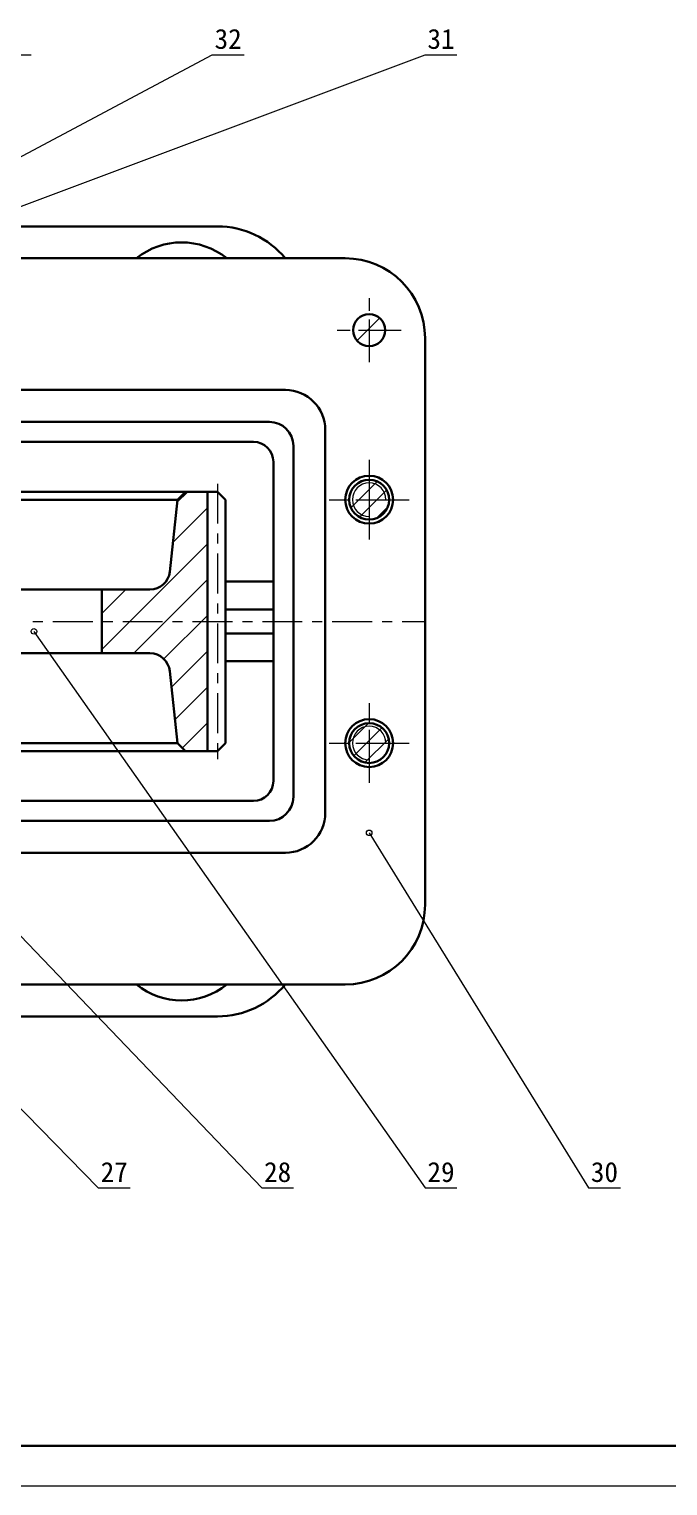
# Model space of a CAD drawing. Header units: millimetres. Extents: x 0 to 1189, y 0 to 841.
# Drawn here: x 514.7 to 674.8, y 0 to 365.1 of the extents above; entities that cross this region are included whole.
import ezdxf
from ezdxf.enums import TextEntityAlignment as Align

# ---------------------------------------------------------------- set-up
doc = ezdxf.new("R2010")
doc.units = ezdxf.units.MM
for name, color, linetype, lineweight in [('剖面线', 7, 'Continuous', 15), ('文字', 7, 'Continuous', 15), ('标注', 7, 'Continuous', 15), ('粗实线', 7, 'Continuous', 30), ('细实线', 7, 'Continuous', 15)]:
    doc.layers.add(name, color=color, linetype=linetype, lineweight=lineweight)
doc.styles.get("Standard").update_dxf_attribs({"font": ''})
doc.styles.get('Standard').set_extended_font_data('SimSun')

msp = doc.modelspace()

# ---------------------------------------------------------------- hatches: boundary and pattern name
at = {"layer": '剖面线'}
h = msp.add_hatch(dxfattribs=at)
h.set_pattern_fill('ANSI31', color=256, scale=1.5, style=0)
edge = h.paths.add_edge_path(flags=16)
edge.add_arc((599.93, 289.67), 4, 0, 360)
h = msp.add_hatch(dxfattribs=at)
h.set_pattern_fill('ANSI31', color=256, style=0)
edge = h.paths.add_edge_path(flags=16)
edge.add_arc((599.93, 247.17), 5, 0, 360)
h = msp.add_hatch(dxfattribs=at)
h.set_pattern_fill('ANSI31', color=256, scale=2, style=0)
edge = h.paths.add_edge_path(flags=16)
edge.add_line((553.93, 249.17), (551.93, 247.17))
edge.add_line((551.93, 247.17), (549.97, 229.13))
edge.add_arc((545, 229.67), 5, 270, 353.7856, ccw=False)
edge.add_line((545, 224.67), (532.93, 224.67))
edge.add_line((532.93, 224.67), (532.93, 208.67))
edge.add_line((532.93, 208.67), (545, 208.67))
edge.add_arc((545, 203.67), 5, 6.2144, 90, ccw=False)
edge.add_line((549.97, 204.21), (551.93, 186.17))
edge.add_line((551.93, 186.17), (553.93, 184.17))
edge.add_line((553.93, 184.17), (559.43, 184.17))
edge.add_line((559.43, 184.17), (559.43, 249.17))
edge.add_line((559.43, 249.17), (553.93, 249.17))
h = msp.add_hatch(dxfattribs=at)
h.set_pattern_fill('ANSI31', color=256, style=0)
edge = h.paths.add_edge_path(flags=16)
edge.add_arc((599.93, 186.17), 5, 0, 360)

# ---------------------------------------------------------------- linework, layer by layer
for centre in [(515.93, 214.17), (599.93, 163.67)]:
    msp.add_circle(centre, 0.7, dxfattribs=at)
at = {"layer": '标注'}
for p, q in [((487.43, 319.67), (560.6, 358.67)), ((493.93, 313.67), (613.93, 358.67)), ((507.27, 358.67), (515.27, 358.67)), ((560.6, 358.67), (568.6, 358.67)), ((613.93, 358.67), (621.93, 358.67)), ((436.93, 216.67), (573, 74.67)), ((515.93, 214.17), (613.93, 74.67)), ((599.93, 163.67), (654.87, 74.67)), ((493.93, 113.67), (532.06, 74.67)), ((532.06, 74.67), (540.06, 74.67)), ((573, 74.67), (581, 74.67)), ((613.93, 74.67), (621.93, 74.67)), ((654.87, 74.67), (662.87, 74.67))]:
    msp.add_line(p, q, dxfattribs=at)
at = {"layer": '粗实线'}
for p, q in [((561.93, 315.67), (493.93, 315.67)), ((593.93, 307.67), (503.93, 307.67)), ((613.93, 287.67), (613.93, 216.67)), ((489.82, 274.67), (532.43, 274.67)), ((578.93, 274.67), (532.43, 274.67)), ((485.11, 266.67), (532.43, 266.67)), ((574.93, 266.67), (532.43, 266.67)), ((588.93, 264.67), (588.93, 216.67)), ((570.93, 261.67), (473.93, 261.67)), ((580.93, 260.67), (580.93, 216.67)), ((575.93, 256.67), (575.93, 216.67)), ((553.93, 249.17), (473.43, 249.17)), ((553.93, 249.17), (551.93, 247.17)), ((559.43, 249.17), (553.93, 249.17)), ((559.43, 184.17), (559.43, 249.17)), ((559.43, 249.17), (561.93, 249.17)), ((561.93, 249.17), (563.93, 247.17)), ((551.93, 247.17), (475.43, 247.17)), ((549.97, 229.13), (551.93, 247.17)), ((563.93, 247.17), (563.93, 186.17)), ((575.93, 226.67), (563.93, 226.67)), ((494.93, 224.67), (532.93, 224.67)), ((545, 224.67), (532.93, 224.67)), ((532.93, 224.67), (532.93, 208.67)), ((575.93, 219.67), (563.93, 219.67)), ((575.93, 176.67), (575.93, 216.67)), ((580.93, 172.67), (580.93, 216.67)), ((588.93, 168.67), (588.93, 216.67)), ((613.93, 145.67), (613.93, 216.67)), ((575.93, 213.67), (563.93, 213.67)), ((494.93, 208.67), (532.93, 208.67)), ((545, 208.67), (532.93, 208.67)), ((575.93, 206.67), (563.93, 206.67)), ((549.97, 204.21), (551.93, 186.17)), ((553.93, 184.17), (473.43, 184.17)), ((551.93, 186.17), (475.43, 186.17)), ((551.93, 186.17), (553.93, 184.17)), ((553.93, 184.17), (559.43, 184.17)), ((561.93, 184.17), (559.43, 184.17)), ((563.93, 186.17), (561.93, 184.17)), ((570.93, 171.67), (473.93, 171.67)), ((485.11, 166.67), (532.43, 166.67)), ((574.93, 166.67), (532.43, 166.67)), ((489.82, 158.67), (532.43, 158.67)), ((578.93, 158.67), (532.43, 158.67)), ((593.93, 125.67), (503.93, 125.67)), ((561.93, 117.67), (493.93, 117.67)), ((25, 10), (1179, 10))]:
    msp.add_line(p, q, dxfattribs=at)
for centre, radius in [((599.93, 289.67), 4), ((599.93, 247.17), 6), ((599.93, 247.17), 5), ((599.93, 186.17), 6), ((599.93, 186.17), 5)]:
    msp.add_circle(centre, radius, dxfattribs=at)
for centre, radius, start, end in [((561.93, 293.67), 22, 39.5212, 90), ((552.93, 293.67), 18, 51.0576, 128.9424), ((593.93, 287.67), 20, 0, 90), ((578.93, 264.67), 10, 0, 90), ((574.93, 260.67), 6, 0, 90), ((570.93, 256.67), 5, 0, 90), ((545, 229.67), 5, 270, 353.7856), ((545, 203.67), 5, 6.2144, 90), ((570.93, 176.67), 5, 270, 0), ((574.93, 172.67), 6, 270, 0), ((578.93, 168.67), 10, 270, 0), ((593.93, 145.67), 20, 270, 0), ((552.93, 139.67), 18, 231.0576, 308.9424), ((561.93, 139.67), 22, 270, 320.4788)]:
    msp.add_arc(centre, radius, start, end, dxfattribs=at)
at = {"layer": '细实线'}
for p, q in [((599.93, 297.67), (599.93, 294.47)), ((599.93, 292.33), (599.93, 281.67)), ((591.93, 289.67), (595.13, 289.67)), ((597.27, 289.67), (607.93, 289.67)), ((607.93, 289.67), (607.93, 289.67)), ((599.93, 281.67), (599.93, 281.67)), ((599.93, 257.17), (599.93, 247.17)), ((599.93, 255.17), (599.93, 251.97)), ((561.93, 251.17), (561.93, 241.17)), ((599.93, 249.83), (599.93, 239.17)), ((589.93, 247.17), (593.93, 247.17)), ((591.93, 247.17), (595.13, 247.17)), ((596.6, 247.17), (609.93, 247.17)), ((597.27, 247.17), (607.93, 247.17)), ((599.93, 244.67), (599.93, 242.17)), ((607.93, 247.17), (607.93, 247.17)), ((609.93, 247.17), (609.93, 247.17)), ((561.93, 238.67), (561.93, 236.17)), ((599.93, 239.67), (599.93, 237.17)), ((599.93, 239.17), (599.93, 239.17)), ((599.93, 237.17), (599.93, 237.17)), ((561.93, 233.67), (561.93, 223.67)), ((561.93, 221.17), (561.93, 218.67)), ((515.67, 216.67), (518.17, 216.67)), ((520.67, 216.67), (530.67, 216.67)), ((533.17, 216.67), (535.67, 216.67)), ((538.17, 216.67), (548.17, 216.67)), ((550.67, 216.67), (553.17, 216.67)), ((555.67, 216.67), (565.67, 216.67)), ((561.93, 216.17), (561.93, 206.17)), ((568.17, 216.67), (570.67, 216.67)), ((573.17, 216.67), (583.17, 216.67)), ((585.67, 216.67), (588.17, 216.67)), ((590.67, 216.67), (600.67, 216.67)), ((603.17, 216.67), (605.67, 216.67)), ((608.17, 216.67), (613.93, 216.67)), ((613.93, 216.67), (613.93, 216.67)), ((561.93, 203.67), (561.93, 201.17)), ((561.93, 198.67), (561.93, 188.67)), ((599.93, 196.17), (599.93, 192.17)), ((599.93, 194.17), (599.93, 190.97)), ((599.93, 189.5), (599.93, 176.17)), ((599.93, 188.83), (599.93, 178.17)), ((561.93, 186.17), (561.93, 182.17)), ((589.93, 186.17), (593.93, 186.17)), ((591.93, 186.17), (595.13, 186.17)), ((596.6, 186.17), (609.93, 186.17)), ((597.27, 186.17), (607.93, 186.17)), ((607.93, 186.17), (607.93, 186.17)), ((609.93, 186.17), (609.93, 186.17)), ((561.93, 182.17), (561.93, 182.17)), ((599.93, 178.17), (599.93, 178.17)), ((599.93, 176.17), (599.93, 176.17)), ((0, 0), (1189, 0))]:
    msp.add_line(p, q, dxfattribs=at)
for centre in [(599.93, 247.17), (599.93, 186.17)]:
    msp.add_arc(centre, 4.2, 0, 270, dxfattribs=at)

# ---------------------------------------------------------------- texts
at = {"layer": '文字'}
for s, p in [('32', (564.6, 362.67)), ('31', (617.93, 362.67)), ('27', (536.06, 78.67)), ('28', (577, 78.67)), ('29', (617.93, 78.67)), ('30', (658.87, 78.67))]:
    msp.add_text(s, height=5, dxfattribs=at).set_placement(p, align=Align.MIDDLE_CENTER)

doc.saveas('drawing.dxf')
